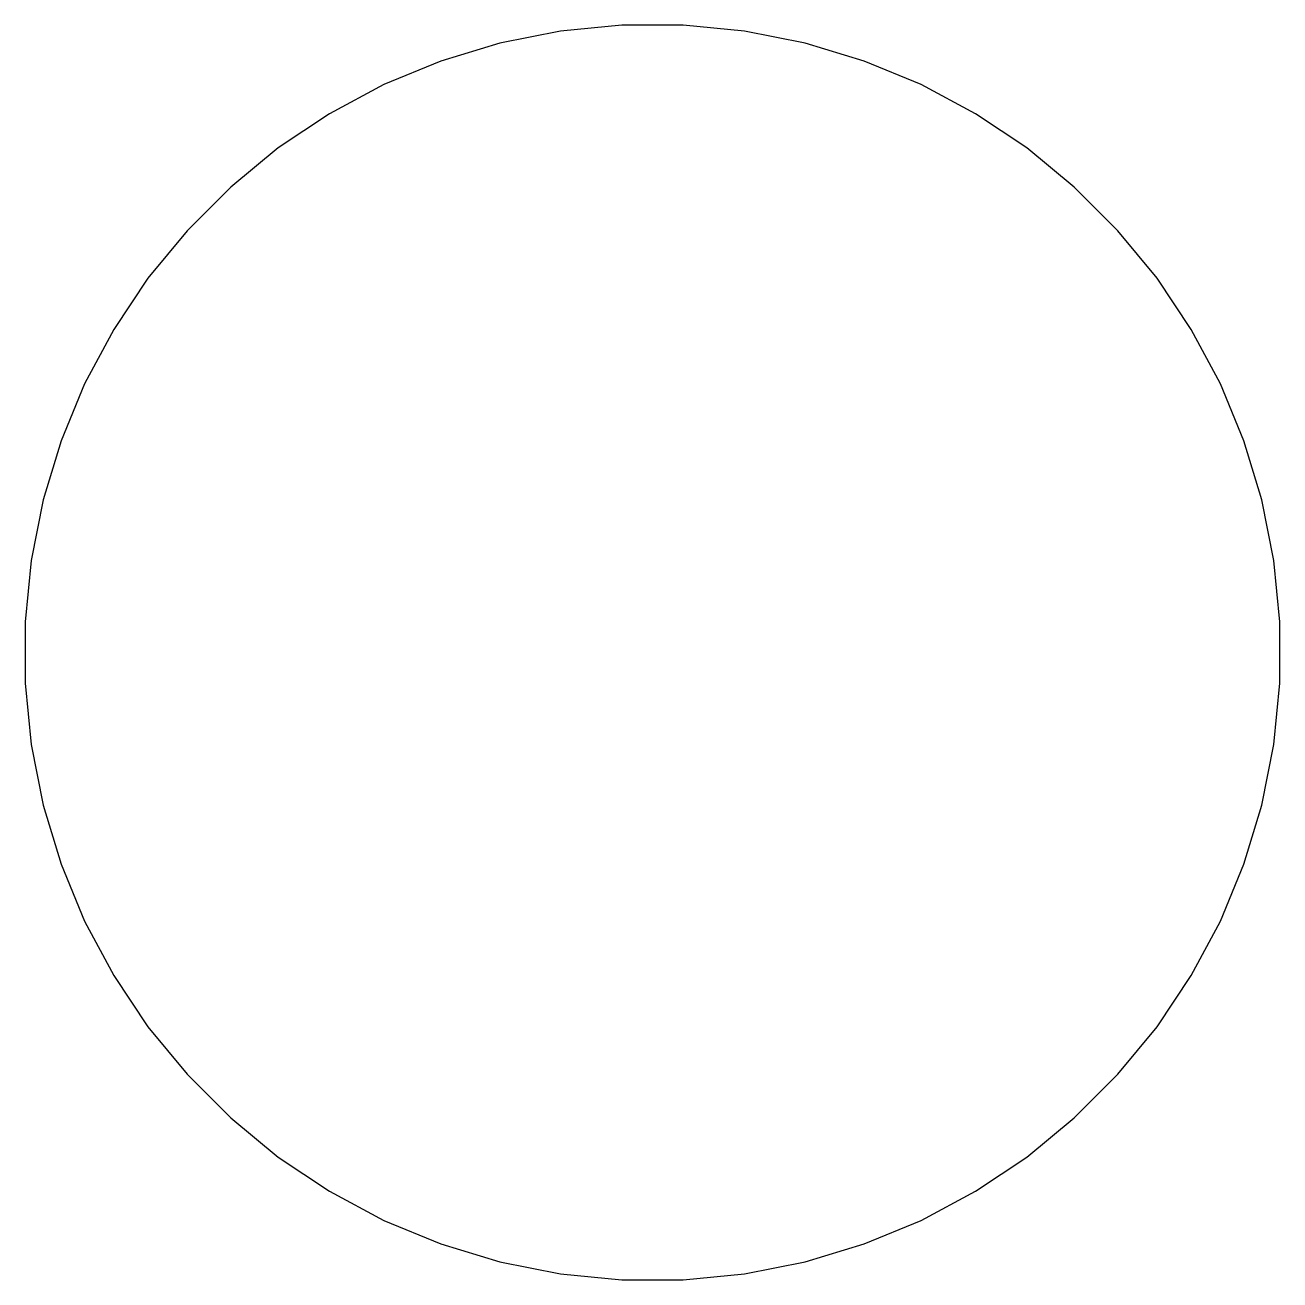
# Model space of a CAD drawing. Header units: inches. Extents: x -6 to 6, y -6 to 6.
import ezdxf

# ---------------------------------------------------------------- set-up
doc = ezdxf.new("R2010")
doc.units = ezdxf.units.IN
doc.header["$LTSCALE"] = 48
doc.header["$MEASUREMENT"] = 0

msp = doc.modelspace()

# ---------------------------------------------------------------- linework, layer by layer
msp.add_lwpolyline([(-0.294, 5.993), (-0.88, 5.935), (-1.458, 5.82), (-2.021, 5.649), (-2.565, 5.424), (-3.085, 5.146), (-3.574, 4.819), (-4.029, 4.446), (-4.446, 4.029), (-4.819, 3.574), (-5.146, 3.085), (-5.424, 2.565), (-5.649, 2.021), (-5.82, 1.458), (-5.935, 0.88), (-5.993, 0.294), (-5.993, -0.294), (-5.935, -0.88), (-5.82, -1.458), (-5.649, -2.021), (-5.424, -2.565), (-5.146, -3.085), (-4.819, -3.574), (-4.446, -4.029), (-4.029, -4.446), (-3.574, -4.819), (-3.085, -5.146), (-2.565, -5.424), (-2.021, -5.649), (-1.458, -5.82), (-0.88, -5.935), (-0.294, -5.993), (0.294, -5.993), (0.88, -5.935), (1.458, -5.82), (2.021, -5.649), (2.565, -5.424), (3.085, -5.146), (3.574, -4.819), (4.029, -4.446), (4.446, -4.029), (4.819, -3.574), (5.146, -3.085), (5.424, -2.565), (5.649, -2.021), (5.82, -1.458), (5.935, -0.88), (5.993, -0.294), (5.993, 0.294), (5.935, 0.88), (5.82, 1.458), (5.649, 2.021), (5.424, 2.565), (5.146, 3.085), (4.819, 3.574), (4.446, 4.029), (4.029, 4.446), (3.574, 4.819), (3.085, 5.146), (2.565, 5.424), (2.021, 5.649), (1.458, 5.82), (0.88, 5.935), (0.294, 5.993)], close=True)

doc.saveas('drawing.dxf')
